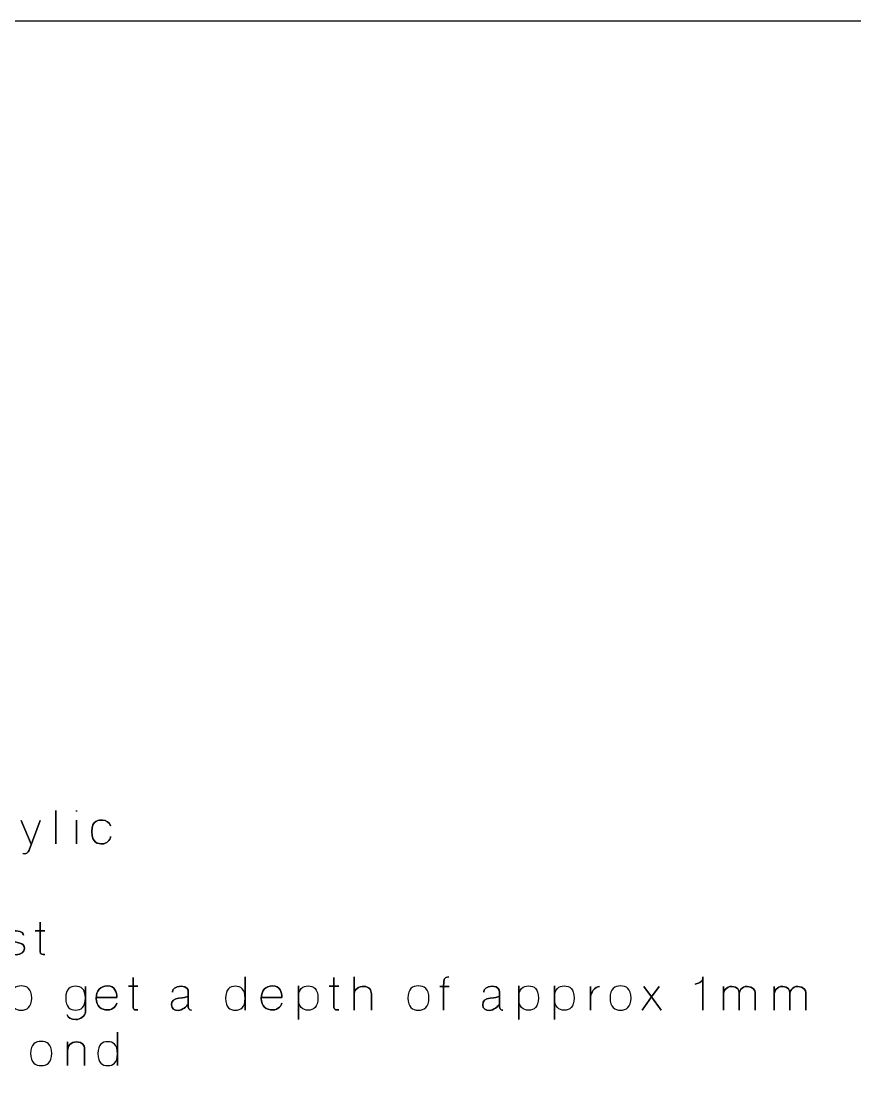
# Model space of a CAD drawing. Extents: x 15 to 785, y -585 to -15.
# Drawn here: x 129.6 to 244.1, y -161.5 to -15 of the extents above; entities that cross this region are included whole.
import ezdxf

# ---------------------------------------------------------------- set-up
doc = ezdxf.new("R2010")
doc.units = 0
doc.header["$MEASUREMENT"] = 0
doc.layers.add('LAYER_1', color=7, linetype='CONTINUOUS')

# ---------------------------------------------------------------- blocks, each defined once
blk = doc.blocks.new('BLOCK_2')
at = {"layer": 'LAYER_1', "color": 250}
blk.add_open_spline([(785, -570), (785, -578.28), (778.28, -585), (770, -585), (770, -585), (30, -585), (30, -585), (21.72, -585), (15, -578.28), (15, -570), (15, -570), (15, -30), (15, -30), (15, -21.72), (21.72, -15), (30, -15), (30, -15), (770, -15), (770, -15), (778.28, -15), (785, -21.72), (785, -30), (785, -30), (785, -570), (785, -570)], degree=3, knots=[0, 0, 0, 0, 1, 1, 1, 2, 2, 2, 3, 3, 3, 4, 4, 4, 5, 5, 5, 6, 6, 6, 7, 7, 7, 8, 8, 8, 8], dxfattribs=at)
blk = doc.blocks.new('BLOCK_6')
at = {"layer": 'LAYER_1', "color": 250}
for points, knots in [([(134.34, -128.13), (134.34, -128.13), (134.34, -123.55), (134.34, -123.55), (134.34, -123.55), (134.34, -128.13), (134.34, -128.13)], [0, 0, 0, 0, 1, 1, 1, 2, 2, 2, 2]), ([(137.15, -123.65), (137.15, -123.65), (137.15, -123.54), (137.15, -123.54), (137.15, -123.54), (137.15, -123.65), (137.15, -123.65)], [0, 0, 0, 0, 1, 1, 1, 2, 2, 2, 2]), ([(129.54, -124.89), (129.54, -124.89), (130.95, -128.14), (130.95, -128.14), (130.95, -128.14), (129.54, -124.89), (129.54, -124.89)], [0, 0, 0, 0, 1, 1, 1, 2, 2, 2, 2]), ([(129.78, -129.43), (130.2, -129.57), (130.51, -129.34), (130.64, -128.98), (130.64, -128.98), (132.15, -124.91), (132.15, -124.91), (132.15, -124.91), (130.64, -128.98), (130.64, -128.98), (130.51, -129.34), (130.2, -129.57), (129.78, -129.43)], [0, 0, 0, 0, 1, 1, 1, 2, 2, 2, 3, 3, 3, 4, 4, 4, 4]), ([(137.15, -128.12), (137.15, -128.12), (137.15, -124.86), (137.15, -124.86), (137.15, -124.86), (137.15, -128.13), (137.15, -128.12)], [0, 0, 0, 0, 1, 1, 1, 2, 2, 2, 2]), ([(140.72, -128.13), (140.18, -128.13), (139.26, -128.04), (139.26, -126.44), (139.26, -124.85), (140.29, -124.84), (140.74, -124.84), (141.19, -124.84), (141.79, -125.18), (141.83, -125.63), (141.79, -125.18), (141.19, -124.84), (140.74, -124.84), (140.29, -124.84), (139.26, -124.85), (139.26, -126.44), (139.26, -128.04), (140.18, -128.13), (140.72, -128.13), (141.26, -128.13), (141.83, -127.62), (141.85, -127.09), (141.83, -127.62), (141.26, -128.13), (140.72, -128.13)], [0, 0, 0, 0, 1, 1, 1, 2, 2, 2, 3, 3, 3, 4, 4, 4, 5, 5, 5, 6, 6, 6, 7, 7, 7, 8, 8, 8, 8]), ([(130.86, -156.94), (130.86, -155.66), (131.52, -155.28), (132.3, -155.28), (133.1, -155.28), (133.75, -155.66), (133.75, -156.94), (133.75, -158.23), (133.1, -158.61), (132.3, -158.61), (131.52, -158.61), (130.86, -158.23), (130.86, -156.94)], [0, 0, 0, 0, 1, 1, 1, 2, 2, 2, 3, 3, 3, 4, 4, 4, 4]), ([(130.86, -156.94), (130.86, -155.66), (131.52, -155.28), (132.3, -155.28), (133.1, -155.28), (133.75, -155.66), (133.75, -156.94), (133.75, -158.23), (133.1, -158.61), (132.3, -158.61), (131.52, -158.61), (130.86, -158.23), (130.86, -156.94)], [0, 0, 0, 0, 1, 1, 1, 2, 2, 2, 3, 3, 3, 4, 4, 4, 4]), ([(142.81, -154.01), (142.81, -154.01), (142.81, -158.61), (142.81, -158.61), (142.81, -158.61), (142.81, -154.01), (142.81, -154.01)], [0, 0, 0, 0, 1, 1, 1, 2, 2, 2, 2]), ([(138.28, -158.61), (138.28, -158.61), (138.28, -156.48), (138.28, -156.19), (138.28, -155.9), (137.99, -155.35), (137.18, -155.35), (136.37, -155.34), (135.94, -155.97), (135.94, -156.55), (135.94, -155.97), (136.37, -155.34), (137.18, -155.35), (137.99, -155.35), (138.28, -155.9), (138.28, -156.19), (138.28, -156.48), (138.28, -158.61), (138.28, -158.61)], [0, 0, 0, 0, 1, 1, 1, 2, 2, 2, 3, 3, 3, 4, 4, 4, 5, 5, 5, 6, 6, 6, 6]), ([(135.94, -158.61), (135.94, -158.61), (135.94, -155.35), (135.94, -155.35), (135.94, -155.35), (135.94, -158.61), (135.94, -158.61)], [0, 0, 0, 0, 1, 1, 1, 2, 2, 2, 2]), ([(141.46, -155.33), (142.19, -155.33), (142.8, -155.7), (142.8, -156.97), (142.8, -158.24), (142.19, -158.61), (141.46, -158.61), (140.72, -158.61), (140.11, -158.24), (140.11, -156.97), (140.11, -155.7), (140.72, -155.33), (141.46, -155.33)], [0, 0, 0, 0, 1, 1, 1, 2, 2, 2, 3, 3, 3, 4, 4, 4, 4]), ([(141.46, -155.33), (142.19, -155.33), (142.8, -155.7), (142.8, -156.97), (142.8, -158.24), (142.19, -158.61), (141.46, -158.61), (140.72, -158.61), (140.11, -158.24), (140.11, -156.97), (140.11, -155.7), (140.72, -155.33), (141.46, -155.33)], [0, 0, 0, 0, 1, 1, 1, 2, 2, 2, 3, 3, 3, 4, 4, 4, 4])]:
    blk.add_open_spline(points, degree=3, knots=knots, dxfattribs=at)
at = {"layer": 'LAYER_1', "color": 2}
for points, knots in [([(132.82, -143.33), (132.51, -143.35), (132.17, -143.37), (132.17, -142.94), (132.17, -142.51), (132.17, -138.87), (132.17, -138.87), (132.17, -138.87), (132.17, -142.51), (132.17, -142.94), (132.17, -143.37), (132.51, -143.35), (132.82, -143.33)], [0, 0, 0, 0, 1, 1, 1, 2, 2, 2, 3, 3, 3, 4, 4, 4, 4]), ([(129.89, -140.69), (129.9, -140.53), (129.69, -140.09), (128.89, -140.06), (128.09, -140.04), (127.72, -140.29), (127.72, -140.78), (127.72, -141.28), (128.13, -141.43), (128.28, -141.47), (128.28, -141.47), (129.49, -141.83), (129.49, -141.83), (129.64, -141.87), (130.03, -142.04), (130.03, -142.51), (130.03, -142.98), (129.52, -143.37), (128.89, -143.37), (128.25, -143.37), (127.68, -143.03), (127.68, -142.53), (127.68, -143.03), (128.25, -143.37), (128.89, -143.37), (129.52, -143.37), (130.03, -142.98), (130.03, -142.51), (130.03, -142.04), (129.64, -141.87), (129.49, -141.83), (129.49, -141.83), (128.28, -141.47), (128.28, -141.47), (128.13, -141.43), (127.72, -141.28), (127.72, -140.78), (127.72, -140.29), (128.09, -140.04), (128.89, -140.06), (129.69, -140.09), (129.9, -140.53), (129.89, -140.69)], [0, 0, 0, 0, 1, 1, 1, 2, 2, 2, 3, 3, 3, 4, 4, 4, 5, 5, 5, 6, 6, 6, 7, 7, 7, 8, 8, 8, 9, 9, 9, 10, 10, 10, 11, 11, 11, 12, 12, 12, 13, 13, 13, 14, 14, 14, 14]), ([(131.5, -140.08), (131.5, -140.08), (132.83, -140.08), (132.83, -140.08), (132.83, -140.08), (131.5, -140.08), (131.5, -140.08)], [0, 0, 0, 0, 1, 1, 1, 2, 2, 2, 2])]:
    blk.add_open_spline(points, degree=3, knots=knots, dxfattribs=at)
at = {"layer": 'LAYER_1', "color": 83}
for points, knots in [([(145.6, -150.95), (145.29, -150.97), (144.95, -150.99), (144.95, -150.56), (144.95, -150.13), (144.95, -146.49), (144.95, -146.49), (144.95, -146.49), (144.95, -150.13), (144.95, -150.56), (144.95, -150.99), (145.29, -150.97), (145.6, -150.95)], [0, 0, 0, 0, 1, 1, 1, 2, 2, 2, 3, 3, 3, 4, 4, 4, 4]), ([(160.35, -146.39), (160.35, -146.39), (160.35, -150.99), (160.35, -150.99), (160.35, -150.99), (160.35, -146.39), (160.35, -146.39)], [0, 0, 0, 0, 1, 1, 1, 2, 2, 2, 2]), ([(173.21, -150.95), (172.9, -150.97), (172.56, -150.99), (172.56, -150.56), (172.56, -150.13), (172.56, -146.49), (172.56, -146.49), (172.56, -146.49), (172.56, -150.13), (172.56, -150.56), (172.56, -150.99), (172.9, -150.97), (173.21, -150.95)], [0, 0, 0, 0, 1, 1, 1, 2, 2, 2, 3, 3, 3, 4, 4, 4, 4]), ([(175.34, -150.99), (175.34, -150.99), (175.34, -146.41), (175.34, -146.41), (175.34, -146.41), (175.34, -150.99), (175.34, -150.99)], [0, 0, 0, 0, 1, 1, 1, 2, 2, 2, 2]), ([(187.64, -150.99), (187.64, -150.99), (187.64, -147.73), (187.64, -147.73), (187.64, -146.8), (187.64, -146.41), (188.34, -146.41), (187.64, -146.41), (187.64, -146.8), (187.64, -147.73), (187.64, -147.73), (187.64, -150.99), (187.64, -150.99)], [0, 0, 0, 0, 1, 1, 1, 2, 2, 2, 3, 3, 3, 4, 4, 4, 4]), ([(223.29, -150.99), (223.29, -150.99), (223.29, -146.41), (223.29, -146.41), (223.29, -147.19), (222.53, -147.37), (222.21, -147.4), (222.53, -147.37), (223.29, -147.19), (223.29, -146.41), (223.29, -146.41), (223.29, -150.99), (223.29, -150.99)], [0, 0, 0, 0, 1, 1, 1, 2, 2, 2, 3, 3, 3, 4, 4, 4, 4]), ([(128.12, -149.32), (128.12, -148.04), (128.77, -147.66), (129.56, -147.66), (130.36, -147.66), (131, -148.04), (131, -149.32), (131, -150.61), (130.36, -150.99), (129.56, -150.99), (128.77, -150.99), (128.12, -150.61), (128.12, -149.32)], [0, 0, 0, 0, 1, 1, 1, 2, 2, 2, 3, 3, 3, 4, 4, 4, 4]), ([(128.12, -149.32), (128.12, -148.04), (128.77, -147.66), (129.56, -147.66), (130.36, -147.66), (131, -148.04), (131, -149.32), (131, -150.61), (130.36, -150.99), (129.56, -150.99), (128.77, -150.99), (128.12, -150.61), (128.12, -149.32)], [0, 0, 0, 0, 1, 1, 1, 2, 2, 2, 3, 3, 3, 4, 4, 4, 4]), ([(137.03, -147.7), (137.77, -147.7), (138.38, -148.06), (138.38, -149.33), (138.38, -150.6), (137.77, -150.97), (137.03, -150.97), (136.29, -150.97), (135.69, -150.6), (135.69, -149.33), (135.69, -148.06), (136.29, -147.7), (137.03, -147.7)], [0, 0, 0, 0, 1, 1, 1, 2, 2, 2, 3, 3, 3, 4, 4, 4, 4]), ([(137.03, -147.7), (137.77, -147.7), (138.38, -148.06), (138.38, -149.33), (138.38, -150.6), (137.77, -150.97), (137.03, -150.97), (136.29, -150.97), (135.69, -150.6), (135.69, -149.33), (135.69, -148.06), (136.29, -147.7), (137.03, -147.7)], [0, 0, 0, 0, 1, 1, 1, 2, 2, 2, 3, 3, 3, 4, 4, 4, 4]), ([(135.88, -151.65), (135.95, -152.03), (136.41, -152.24), (137.05, -152.27), (137.7, -152.29), (138.38, -151.81), (138.38, -151.22), (138.38, -150.62), (138.38, -147.75), (138.38, -147.75), (138.38, -147.75), (138.38, -150.62), (138.38, -151.22), (138.38, -151.81), (137.7, -152.29), (137.05, -152.27), (136.41, -152.24), (135.95, -152.03), (135.88, -151.65)], [0, 0, 0, 0, 1, 1, 1, 2, 2, 2, 3, 3, 3, 4, 4, 4, 5, 5, 5, 6, 6, 6, 6]), ([(139.88, -149.25), (139.88, -149.25), (142.72, -149.25), (142.72, -149.25), (142.72, -148.54), (142.44, -147.64), (141.43, -147.64), (140.43, -147.64), (139.87, -148.32), (139.87, -149.37), (139.87, -150.43), (140.58, -150.99), (141.43, -150.96), (142.28, -150.93), (142.65, -150.27), (142.69, -150.04), (142.65, -150.27), (142.28, -150.93), (141.43, -150.96), (140.58, -150.99), (139.87, -150.43), (139.87, -149.37), (139.87, -148.32), (140.43, -147.64), (141.43, -147.64), (142.44, -147.64), (142.72, -148.54), (142.72, -149.25), (142.72, -149.25), (139.88, -149.25), (139.88, -149.25)], [0, 0, 0, 0, 1, 1, 1, 2, 2, 2, 3, 3, 3, 4, 4, 4, 5, 5, 5, 6, 6, 6, 7, 7, 7, 8, 8, 8, 9, 9, 9, 10, 10, 10, 10]), ([(144.29, -147.7), (144.29, -147.7), (145.61, -147.7), (145.61, -147.7), (145.61, -147.7), (144.29, -147.7), (144.29, -147.7)], [0, 0, 0, 0, 1, 1, 1, 2, 2, 2, 2]), ([(152.53, -150.57), (152.53, -150.57), (152.53, -148.48), (152.53, -148.48), (152.53, -148.22), (152.4, -147.71), (151.54, -147.71), (150.68, -147.71), (150.36, -148.1), (150.36, -148.5), (150.36, -148.1), (150.68, -147.71), (151.54, -147.71), (152.4, -147.71), (152.53, -148.22), (152.53, -148.48), (152.53, -148.48), (152.53, -150.57), (152.53, -150.57), (152.53, -150.95), (152.98, -150.99), (152.98, -150.99), (152.98, -150.99), (152.53, -150.95), (152.53, -150.57)], [0, 0, 0, 0, 1, 1, 1, 2, 2, 2, 3, 3, 3, 4, 4, 4, 5, 5, 5, 6, 6, 6, 7, 7, 7, 8, 8, 8, 8]), ([(159, -147.71), (159.74, -147.71), (160.35, -148.08), (160.35, -149.35), (160.35, -150.62), (159.74, -150.99), (159, -150.99), (158.26, -150.99), (157.66, -150.62), (157.66, -149.35), (157.66, -148.08), (158.26, -147.71), (159, -147.71)], [0, 0, 0, 0, 1, 1, 1, 2, 2, 2, 3, 3, 3, 4, 4, 4, 4]), ([(159, -147.71), (159.74, -147.71), (160.35, -148.08), (160.35, -149.35), (160.35, -150.62), (159.74, -150.99), (159, -150.99), (158.26, -150.99), (157.66, -150.62), (157.66, -149.35), (157.66, -148.08), (158.26, -147.71), (159, -147.71)], [0, 0, 0, 0, 1, 1, 1, 2, 2, 2, 3, 3, 3, 4, 4, 4, 4]), ([(162.57, -149.25), (162.57, -149.25), (165.41, -149.25), (165.41, -149.25), (165.41, -148.54), (165.13, -147.64), (164.12, -147.64), (163.12, -147.64), (162.57, -148.32), (162.57, -149.37), (162.57, -150.43), (163.28, -150.99), (164.12, -150.96), (164.98, -150.93), (165.34, -150.27), (165.39, -150.04), (165.34, -150.27), (164.98, -150.93), (164.12, -150.96), (163.28, -150.99), (162.57, -150.43), (162.57, -149.37), (162.57, -148.32), (163.12, -147.64), (164.12, -147.64), (165.13, -147.64), (165.41, -148.54), (165.41, -149.25), (165.41, -149.25), (162.57, -149.25), (162.57, -149.25)], [0, 0, 0, 0, 1, 1, 1, 2, 2, 2, 3, 3, 3, 4, 4, 4, 5, 5, 5, 6, 6, 6, 7, 7, 7, 8, 8, 8, 9, 9, 9, 10, 10, 10, 10]), ([(167.67, -152.25), (167.67, -152.25), (167.67, -147.66), (167.67, -147.66), (167.67, -147.66), (167.67, -152.25), (167.67, -152.25)], [0, 0, 0, 0, 1, 1, 1, 2, 2, 2, 2]), ([(169.01, -150.99), (169.75, -150.99), (170.36, -150.61), (170.36, -149.32), (170.36, -148.04), (169.75, -147.66), (169.01, -147.66), (168.28, -147.66), (167.67, -148.04), (167.67, -149.32), (167.67, -150.61), (168.28, -150.99), (169.01, -150.99)], [0, 0, 0, 0, 1, 1, 1, 2, 2, 2, 3, 3, 3, 4, 4, 4, 4]), ([(169.01, -150.99), (169.75, -150.99), (170.36, -150.61), (170.36, -149.32), (170.36, -148.04), (169.75, -147.66), (169.01, -147.66), (168.28, -147.66), (167.67, -148.04), (167.67, -149.32), (167.67, -150.61), (168.28, -150.99), (169.01, -150.99)], [0, 0, 0, 0, 1, 1, 1, 2, 2, 2, 3, 3, 3, 4, 4, 4, 4]), ([(171.9, -147.7), (171.9, -147.7), (173.22, -147.7), (173.22, -147.7), (173.22, -147.7), (171.9, -147.7), (171.9, -147.7)], [0, 0, 0, 0, 1, 1, 1, 2, 2, 2, 2]), ([(177.71, -150.99), (177.71, -150.99), (177.71, -149.33), (177.71, -148.76), (177.71, -148.18), (177.36, -147.74), (176.68, -147.73), (175.99, -147.71), (175.34, -148.13), (175.34, -148.69), (175.34, -148.13), (175.99, -147.71), (176.68, -147.73), (177.36, -147.74), (177.71, -148.18), (177.71, -148.76), (177.71, -149.33), (177.71, -150.99), (177.71, -150.99)], [0, 0, 0, 0, 1, 1, 1, 2, 2, 2, 3, 3, 3, 4, 4, 4, 5, 5, 5, 6, 6, 6, 6]), ([(182.72, -149.32), (182.72, -148.04), (183.38, -147.66), (184.16, -147.66), (184.96, -147.66), (185.61, -148.04), (185.61, -149.32), (185.61, -150.61), (184.96, -150.99), (184.16, -150.99), (183.38, -150.99), (182.72, -150.61), (182.72, -149.32)], [0, 0, 0, 0, 1, 1, 1, 2, 2, 2, 3, 3, 3, 4, 4, 4, 4]), ([(182.72, -149.32), (182.72, -148.04), (183.38, -147.66), (184.16, -147.66), (184.96, -147.66), (185.61, -148.04), (185.61, -149.32), (185.61, -150.61), (184.96, -150.99), (184.16, -150.99), (183.38, -150.99), (182.72, -150.61), (182.72, -149.32)], [0, 0, 0, 0, 1, 1, 1, 2, 2, 2, 3, 3, 3, 4, 4, 4, 4]), ([(187.12, -147.73), (187.12, -147.73), (188.41, -147.73), (188.41, -147.73), (188.41, -147.73), (187.12, -147.73), (187.12, -147.73)], [0, 0, 0, 0, 1, 1, 1, 2, 2, 2, 2]), ([(195.77, -150.99), (195.77, -150.99), (195.32, -150.95), (195.32, -150.57), (195.32, -150.57), (195.32, -148.48), (195.32, -148.48), (195.32, -148.22), (195.19, -147.71), (194.33, -147.71), (193.47, -147.71), (193.16, -148.1), (193.16, -148.5), (193.16, -148.1), (193.47, -147.71), (194.33, -147.71), (195.19, -147.71), (195.32, -148.22), (195.32, -148.48), (195.32, -148.48), (195.32, -150.57), (195.32, -150.57), (195.32, -150.95), (195.77, -150.99), (195.77, -150.99)], [0, 0, 0, 0, 1, 1, 1, 2, 2, 2, 3, 3, 3, 4, 4, 4, 5, 5, 5, 6, 6, 6, 7, 7, 7, 8, 8, 8, 8]), ([(197.96, -152.25), (197.96, -152.25), (197.96, -147.66), (197.96, -147.66), (197.96, -147.66), (197.96, -152.25), (197.96, -152.25)], [0, 0, 0, 0, 1, 1, 1, 2, 2, 2, 2]), ([(199.31, -150.99), (200.05, -150.99), (200.66, -150.61), (200.66, -149.32), (200.66, -148.04), (200.05, -147.66), (199.31, -147.66), (198.57, -147.66), (197.97, -148.04), (197.97, -149.32), (197.97, -150.61), (198.57, -150.99), (199.31, -150.99)], [0, 0, 0, 0, 1, 1, 1, 2, 2, 2, 3, 3, 3, 4, 4, 4, 4]), ([(199.31, -150.99), (200.05, -150.99), (200.66, -150.61), (200.66, -149.32), (200.66, -148.04), (200.05, -147.66), (199.31, -147.66), (198.57, -147.66), (197.97, -148.04), (197.97, -149.32), (197.97, -150.61), (198.57, -150.99), (199.31, -150.99)], [0, 0, 0, 0, 1, 1, 1, 2, 2, 2, 3, 3, 3, 4, 4, 4, 4]), ([(202.88, -152.25), (202.88, -152.25), (202.88, -147.66), (202.88, -147.66), (202.88, -147.66), (202.88, -152.25), (202.88, -152.25)], [0, 0, 0, 0, 1, 1, 1, 2, 2, 2, 2]), ([(204.22, -150.99), (204.96, -150.99), (205.57, -150.61), (205.57, -149.32), (205.57, -148.04), (204.96, -147.66), (204.22, -147.66), (203.49, -147.66), (202.88, -148.04), (202.88, -149.32), (202.88, -150.61), (203.49, -150.99), (204.22, -150.99)], [0, 0, 0, 0, 1, 1, 1, 2, 2, 2, 3, 3, 3, 4, 4, 4, 4]), ([(204.22, -150.99), (204.96, -150.99), (205.57, -150.61), (205.57, -149.32), (205.57, -148.04), (204.96, -147.66), (204.22, -147.66), (203.49, -147.66), (202.88, -148.04), (202.88, -149.32), (202.88, -150.61), (203.49, -150.99), (204.22, -150.99)], [0, 0, 0, 0, 1, 1, 1, 2, 2, 2, 3, 3, 3, 4, 4, 4, 4]), ([(207.81, -149.32), (207.79, -148.59), (208.47, -147.72), (209.06, -147.73), (208.47, -147.72), (207.79, -148.59), (207.81, -149.32)], [0, 0, 0, 0, 1, 1, 1, 2, 2, 2, 2]), ([(207.81, -150.99), (207.81, -150.99), (207.81, -147.73), (207.81, -147.73), (207.81, -147.73), (207.81, -150.99), (207.81, -150.99)], [0, 0, 0, 0, 1, 1, 1, 2, 2, 2, 2]), ([(210.52, -149.32), (210.52, -148.04), (211.17, -147.66), (211.96, -147.66), (212.75, -147.66), (213.4, -148.04), (213.4, -149.32), (213.4, -150.61), (212.75, -150.99), (211.96, -150.99), (211.17, -150.99), (210.52, -150.61), (210.52, -149.32)], [0, 0, 0, 0, 1, 1, 1, 2, 2, 2, 3, 3, 3, 4, 4, 4, 4]), ([(210.52, -149.32), (210.52, -148.04), (211.17, -147.66), (211.96, -147.66), (212.75, -147.66), (213.4, -148.04), (213.4, -149.32), (213.4, -150.61), (212.75, -150.99), (211.96, -150.99), (211.17, -150.99), (210.52, -150.61), (210.52, -149.32)], [0, 0, 0, 0, 1, 1, 1, 2, 2, 2, 3, 3, 3, 4, 4, 4, 4]), ([(214.91, -150.99), (214.91, -150.99), (216.22, -149.17), (216.22, -149.17), (216.22, -149.17), (215.18, -147.73), (215.18, -147.73), (215.18, -147.73), (216.22, -149.17), (216.22, -149.17), (216.22, -149.17), (217.27, -147.73), (217.27, -147.73), (217.27, -147.73), (216.22, -149.17), (216.22, -149.17), (216.22, -149.17), (217.53, -150.99), (217.53, -150.99), (217.53, -150.99), (216.22, -149.17), (216.22, -149.17), (216.22, -149.17), (214.91, -150.99), (214.91, -150.99)], [0, 0, 0, 0, 1, 1, 1, 2, 2, 2, 3, 3, 3, 4, 4, 4, 5, 5, 5, 6, 6, 6, 7, 7, 7, 8, 8, 8, 8]), ([(228.27, -150.99), (228.27, -150.99), (228.27, -148.86), (228.27, -148.57), (228.27, -148.28), (228.08, -147.73), (227.27, -147.73), (226.47, -147.72), (226.11, -148.35), (226.11, -148.93), (226.11, -148.35), (226.47, -147.72), (227.27, -147.73), (228.08, -147.73), (228.27, -148.28), (228.27, -148.57), (228.27, -148.86), (228.27, -150.99), (228.27, -150.99)], [0, 0, 0, 0, 1, 1, 1, 2, 2, 2, 3, 3, 3, 4, 4, 4, 5, 5, 5, 6, 6, 6, 6]), ([(226.11, -150.99), (226.11, -150.99), (226.11, -147.73), (226.11, -147.73), (226.11, -147.73), (226.11, -150.99), (226.11, -150.99)], [0, 0, 0, 0, 1, 1, 1, 2, 2, 2, 2]), ([(230.46, -150.99), (230.46, -150.99), (230.46, -148.86), (230.46, -148.57), (230.46, -148.28), (230.18, -147.73), (229.37, -147.73), (228.56, -147.72), (228.27, -148.35), (228.27, -148.93), (228.27, -148.35), (228.56, -147.72), (229.37, -147.73), (230.18, -147.73), (230.46, -148.28), (230.46, -148.57), (230.46, -148.86), (230.46, -150.99), (230.46, -150.99)], [0, 0, 0, 0, 1, 1, 1, 2, 2, 2, 3, 3, 3, 4, 4, 4, 5, 5, 5, 6, 6, 6, 6]), ([(235.24, -148.57), (235.24, -148.28), (235.05, -147.73), (234.25, -147.73), (233.44, -147.72), (233.08, -148.35), (233.08, -148.93), (233.08, -148.35), (233.44, -147.72), (234.25, -147.73), (235.05, -147.73), (235.24, -148.28), (235.24, -148.57), (235.24, -148.86), (235.24, -150.99), (235.24, -150.99), (235.24, -150.99), (235.24, -148.86), (235.24, -148.57)], [0, 0, 0, 0, 1, 1, 1, 2, 2, 2, 3, 3, 3, 4, 4, 4, 5, 5, 5, 6, 6, 6, 6]), ([(233.08, -147.73), (233.08, -147.73), (233.08, -150.99), (233.08, -150.99), (233.08, -150.99), (233.08, -147.73), (233.08, -147.73)], [0, 0, 0, 0, 1, 1, 1, 2, 2, 2, 2]), ([(237.43, -148.57), (237.43, -148.28), (237.15, -147.73), (236.34, -147.73), (235.54, -147.72), (235.24, -148.35), (235.24, -148.93), (235.24, -148.35), (235.54, -147.72), (236.34, -147.73), (237.15, -147.73), (237.43, -148.28), (237.43, -148.57), (237.43, -148.86), (237.43, -150.99), (237.43, -150.99), (237.43, -150.99), (237.43, -148.86), (237.43, -148.57)], [0, 0, 0, 0, 1, 1, 1, 2, 2, 2, 3, 3, 3, 4, 4, 4, 5, 5, 5, 6, 6, 6, 6]), ([(151.16, -151.02), (150.64, -151), (150.22, -150.84), (150.22, -150.26), (150.22, -149.66), (150.57, -149.42), (151.25, -149.35), (151.91, -149.29), (152.21, -149.19), (152.53, -149.1), (152.21, -149.19), (151.91, -149.29), (151.25, -149.35), (150.57, -149.42), (150.22, -149.66), (150.22, -150.26), (150.22, -150.84), (150.64, -151), (151.16, -151.02), (151.68, -151.04), (152.34, -150.43), (152.53, -150.15), (152.34, -150.43), (151.68, -151.04), (151.16, -151.02)], [0, 0, 0, 0, 1, 1, 1, 2, 2, 2, 3, 3, 3, 4, 4, 4, 5, 5, 5, 6, 6, 6, 7, 7, 7, 8, 8, 8, 8]), ([(195.32, -150.15), (195.13, -150.43), (194.48, -151.04), (193.96, -151.02), (193.43, -151), (193.01, -150.84), (193.01, -150.26), (193.01, -149.66), (193.37, -149.42), (194.04, -149.35), (194.71, -149.29), (195, -149.19), (195.32, -149.1), (195, -149.19), (194.71, -149.29), (194.04, -149.35), (193.37, -149.42), (193.01, -149.66), (193.01, -150.26), (193.01, -150.84), (193.43, -151), (193.96, -151.02), (194.48, -151.04), (195.13, -150.43), (195.32, -150.15)], [0, 0, 0, 0, 1, 1, 1, 2, 2, 2, 3, 3, 3, 4, 4, 4, 5, 5, 5, 6, 6, 6, 7, 7, 7, 8, 8, 8, 8])]:
    blk.add_open_spline(points, degree=3, knots=knots, dxfattribs=at)

msp = doc.modelspace()

# ---------------------------------------------------------------- block references
at = {"layer": 'LAYER_1'}
for name in ['BLOCK_2', 'BLOCK_6']:
    msp.add_blockref(name, (0, 0), dxfattribs=at)

doc.saveas('drawing.dxf')
